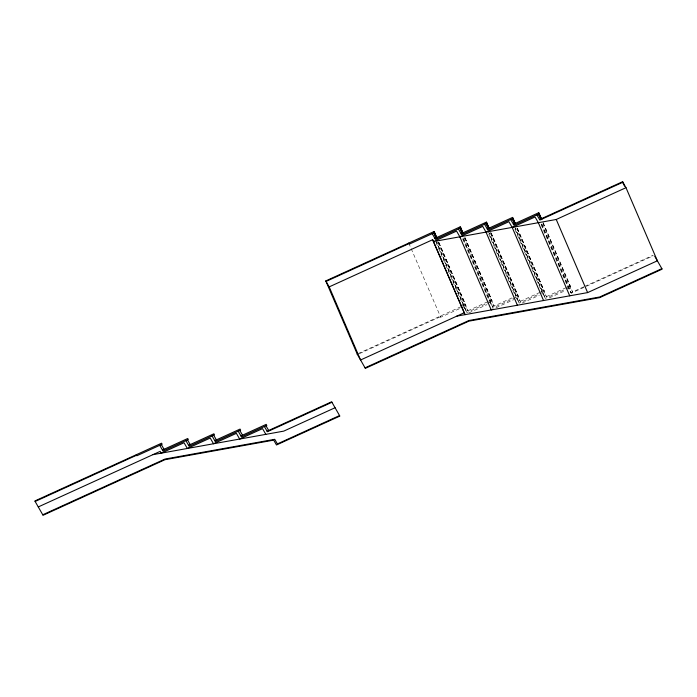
<?xml version="1.0" encoding="UTF-8"?>
<svg xmlns="http://www.w3.org/2000/svg" width="697" height="697" viewBox="0 0 697 697"><rect width="100%" height="100%" fill="white"/><g stroke="black" fill="none" stroke-linecap="round" stroke-linejoin="round"><path stroke-width="0.52" stroke-dasharray="3.48 2.61" d="M358.145 353.588L461.553 306.445M462.529 306L465.448 304.667L466.032 305.695L463.113 307.028M359.425 353.649L440.434 316.717M440.147 316.203L440.731 317.231L462.137 307.464M487.717 301.74L466.31 311.498L436.627 242.329M488.693 301.296L491.612 299.963L492.195 300.991L466.894 312.517L463.618 306.793M468.872 312.909L486.994 304.65M511.929 297.924L492.474 306.793L462.791 237.625M515.824 296.147L517.775 295.258L518.359 296.277L494.007 307.377M495.994 307.769L514.107 299.51M540.044 292.331L518.638 302.089L488.954 232.911M541.011 291.886L543.93 290.553L544.523 291.573L519.221 303.108L515.937 297.384M522.158 303.064L539.321 295.24M566.208 287.617L544.793 297.384L515.118 228.207M567.175 287.181L570.094 285.848L570.686 286.868L545.385 298.403L542.1 292.679M549.271 297.915L565.476 290.527M583.807 286.815L570.956 292.67L541.281 223.502M584.792 286.371L652.967 255.294M541.125 224.73L568.264 287.974L571.252 293.184L653.255 255.799M489.773 302.089L493.058 307.813L462.947 237.66M543.12 222.639L570.686 286.868M542.963 222.604L572.568 291.938L569.876 287.234L542.318 223.005M541.569 224.016L571.252 293.184M517.383 228.337L544.523 291.573M517.218 228.302L543.93 290.553M517.148 228.459L546.404 296.643L543.712 291.938L516.573 228.703M514.43 226.264L545.385 298.403M514.961 229.435L541.682 291.686M491.219 233.042L518.359 296.277M491.054 233.007L517.775 295.258M490.566 232.179L520.241 301.348L517.549 296.652L489.991 232.415M488.266 230.977L519.221 303.108M488.806 234.14L515.519 296.399M465.056 237.747L492.195 300.991M464.899 237.712L491.612 299.963M464.821 237.877L494.086 306.061L491.385 301.357L464.254 238.113M462.642 238.844L489.355 301.104M438.892 242.451L466.032 305.695M438.735 242.417L465.448 304.667M438.666 242.582L467.922 310.766L465.23 306.061L437.664 241.833M435.939 240.387L466.894 312.517M436.052 242.565L463.191 305.809M408.764 243.079L440.731 317.231"/><path stroke-width="1.05" d="M357.448 354.546L325.778 280.917L434.065 231.543L437.202 238.496M326.065 281.431L409.061 243.593M434.658 232.571L409.357 244.107L408.764 243.079M434.928 238.374L460.229 226.839L462.939 232.807M325.778 280.917L329.193 286.876L432.645 239.716L465.065 314.643L432.645 239.716M460.813 227.867L435.512 239.393L432.236 233.669M461.092 233.669L486.393 222.134L489.102 228.102M486.976 223.153L461.675 234.689L458.399 228.965M456.805 316.133L587.623 292.601L657.367 260.809L625.993 187.685L556.241 219.477L433.682 241.519L456.57 231.09L459.846 236.814L482.733 226.386L486.009 232.11L517.392 305.234M487.255 228.965L512.556 217.429L515.266 223.388M513.14 218.449L487.839 229.984L484.563 224.26M486.009 232.11L508.897 221.681L512.173 227.405L543.547 300.529M513.419 224.26L538.72 212.724L541.848 219.677M539.304 213.744L514.003 225.279L510.727 219.555M512.173 227.405L535.052 216.967L538.337 222.7L569.71 295.824M539.583 219.546L622.578 181.717L625.993 187.685M35.146 501.483L136.551 455.246M162.427 450.035L187.728 438.5L188.312 439.519L163.011 451.055L159.735 445.331M38.265 506.937L160.144 451.368L161.181 453.181L184.06 442.743L187.345 448.476L210.224 438.038L213.509 443.762L236.388 433.334L239.663 439.058L262.551 428.629L265.827 434.353M464.028 312.84L360.567 360L329.193 286.876M188.591 445.322L213.892 433.795L214.476 434.815L189.175 446.35L185.89 440.626M493.127 309.067L491.228 309.938L459.846 236.814M42.752 514.769L165.006 459.044L274.757 439.302L277.397 443.911L339.552 415.569M365.054 367.842L468.889 320.507L599.699 296.983L661.854 268.641M214.754 440.617L240.056 429.082L240.639 430.11L215.338 441.645L212.054 435.913M240.909 435.913L266.21 424.377L266.803 425.405L241.502 436.932L238.217 431.208M267.073 431.208L331.65 401.768L339.848 416.083L276.482 444.974L273.721 440.138L164.962 459.706L43.048 515.283L34.85 500.969L161.565 443.205L162.148 444.224L136.847 455.76L136.263 454.74M331.946 402.282L267.369 431.722L264.381 426.503M335.065 407.736L283.74 431.129L152.922 454.662M654.762 256.261L662.15 269.155L599.664 297.645L468.846 321.169L365.35 368.356L357.152 354.041M541.194 218.814L538.502 214.11L540.192 218.065M536.89 214.85L539.87 220.06L622.865 182.231L624.564 186.177M515.031 223.519L512.339 218.814L514.456 223.763M488.867 228.224L486.175 223.528L487.874 227.475M462.703 232.937L460.011 228.233L462.128 233.173M436.54 237.642L433.848 232.937L435.547 236.893M265.993 425.771L268.685 430.476M239.829 430.476L242.521 435.181M213.665 435.181L216.366 439.885M187.502 439.885L190.203 444.59M161.347 444.59L164.039 449.295M622.578 181.717L623.85 184.679M556.241 219.477L587.623 292.601M538.72 212.724L541.264 218.649M512.556 217.429L515.1 223.354M486.393 222.134L488.937 228.067M460.229 226.839L462.773 232.772M434.065 231.543L436.61 237.477"/></g></svg>
